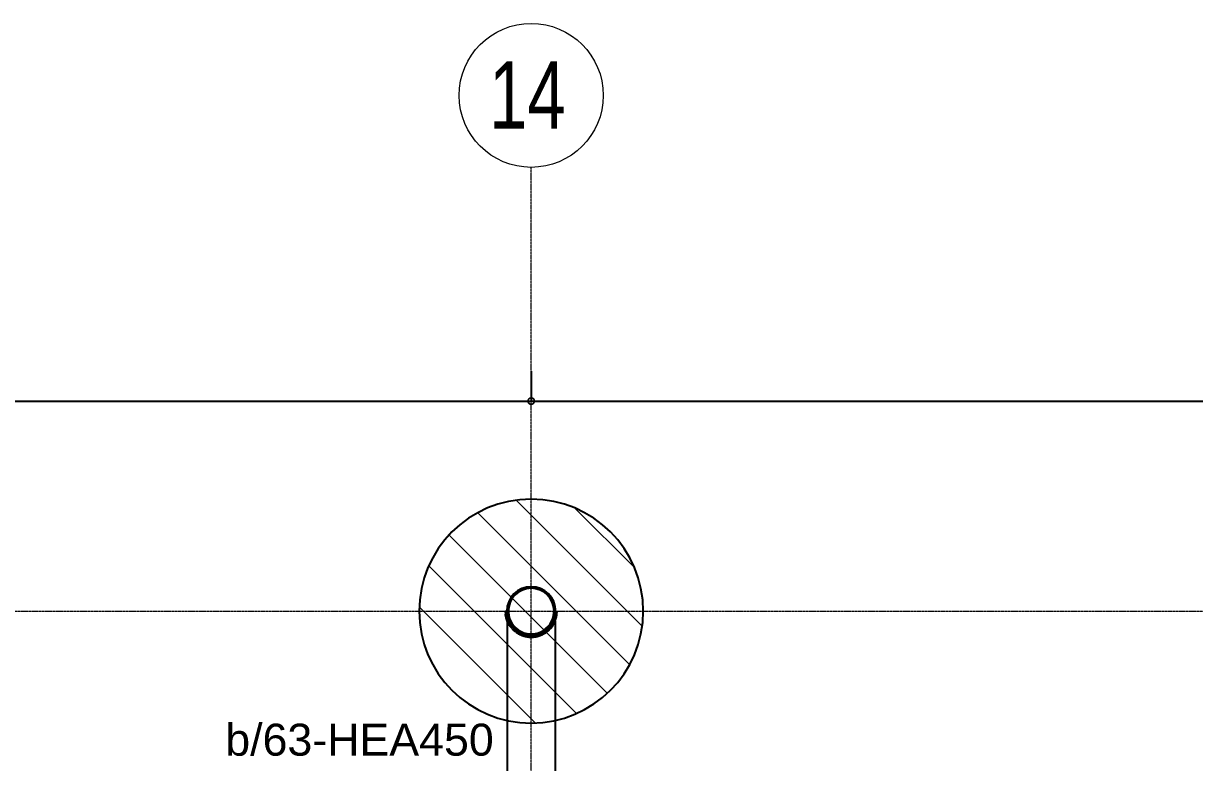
# Model space of a CAD drawing. Header units: millimetres. Extents: x -158 to 97215, y -53820 to 8373.
# Drawn here: x 72561 to 79878, y -26152 to -21530 of the extents above; entities that cross this region are included whole.
import ezdxf
from ezdxf.enums import TextEntityAlignment as Align

# ---------------------------------------------------------------- set-up
doc = ezdxf.new("R2010")
doc.units = ezdxf.units.MM
doc.header["$LTSCALE"] = 0.8
doc.linetypes.add('DXK_LINE_DOT2', pattern=[3.9198, 1.9599, -1.9599])
doc.linetypes.add('Grid Line', pattern=[3.33375, 1.905, -0.47625, 0.47625, -0.47625])
doc.layers.add('COTAS', color=8, linetype='Continuous')
doc.layers.add('VIGAS', color=8, linetype='Continuous')
for name, color, linetype, lineweight in [('E_COLUMNAS', 1, 'Continuous', 18), ('E_COLUMNAS-1', 1, 'Continuous', 25), ('E_EJES', 8, 'Continuous', 9), ('E_EJES-1', 8, 'Grid Line', 9), ('E_TEXTO', 3, 'Continuous', 9)]:
    doc.layers.add(name, color=color, linetype=linetype, lineweight=lineweight)
doc.styles.add('CNI_COTAS', font='romans.shx', dxfattribs={"width": 0.8})
doc.styles.add('Swis721 LtCn BT', font='swisscl.ttf', dxfattribs={"height": 0.42})
doc.styles.add('VERDANA', font='arial.ttf')
doc.dimstyles.new('1.5', dxfattribs={"dimscale": 0, "dimtxt": 30, "dimasz": 80, "dimexe": 4, "dimexo": 4, "dimgap": 15, "dimtad": 1, "dimdec": 0, "dimzin": 4, "dimdsep": 46, "dimtxsty": 'CNI_COTAS', "dimblk": 'DOTSMALL', "dimcen": 0, "dimclrd": 256, "dimclrt": 3, "dimadec": 0, "dimazin": 0, "dimtfac": 1, "dimtdec": 0, "dimtmove": 2, "dimatfit": 0, "dimldrblk": 'DOTSMALL', "dimfxl": 0.05, "dimtolj": 1, "dimtzin": 0, "dimarcsym": 0})

# ---------------------------------------------------------------- blocks, each defined once
blk = doc.blocks.new('Grid - CNI_NOMBRE EJES-372759-_6_00m_N_E_-NIVEL-2 DOC')
at = {"layer": 'E_EJES'}
blk.add_circle((0, 0), 0.003, dxfattribs=at)
blk = doc.blocks.new('_DotSmall')
at = {"color": 0, "linetype": 'ByBlock', "const_width": 0.5}
blk.add_lwpolyline([(-0.0625, 0, 1), (0.0625, 0, 1)], format="xyb", close=True, dxfattribs=at)
blk = doc.blocks.new('*D168')
at = {"layer": 'COTAS', "lineweight": -2, "transparency": 16777216}
blk.add_line((67233.3, -23891.4), (75733.3, -23891.4), dxfattribs=at)
at = {"layer": 'Defpoints', "color": 0, "transparency": 16777216}
for p in [(67233.3, -23891.4), (75733.3, -23891.4), (75733.3, -23891.4)]:
    blk.add_point(p, dxfattribs=at)
at = {"layer": 'COTAS', "lineweight": -2, "transparency": 16777216, "xscale": 80, "yscale": 80, "zscale": 80, "rotation": 180}
blk.add_blockref('_DotSmall', (67233.3, -23891.4), dxfattribs=at)
at = {"layer": 'COTAS', "lineweight": -2, "transparency": 16777216, "xscale": 80, "yscale": 80, "zscale": 80}
blk.add_blockref('_DotSmall', (75733.3, -23891.4), dxfattribs=at)
at = {"layer": 'COTAS', "color": 3, "transparency": 16777216, "insert": (71483.3, -23861.4), "char_height": 30, "attachment_point": 5, "style": 'CNI_COTAS'}
blk.add_mtext('\\A1;8500', dxfattribs=at)
blk = doc.blocks.new('*D178')
at = {"layer": 'COTAS', "color": 0, "lineweight": -2, "transparency": 16777216}
for p, q in [((75733.3, -23704.1), (75733.3, -23895.4)), ((84233.3, -23698.1), (84233.3, -23895.4))]:
    blk.add_line(p, q, dxfattribs=at)
at = {"layer": 'COTAS', "lineweight": -2, "transparency": 16777216}
blk.add_line((75733.3, -23891.4), (84233.3, -23891.4), dxfattribs=at)
at = {"layer": 'Defpoints', "color": 0, "transparency": 16777216}
for p in [(75733.3, -23700.1), (84233.3, -23694.1), (84233.3, -23891.4)]:
    blk.add_point(p, dxfattribs=at)
at = {"layer": 'COTAS', "lineweight": -2, "transparency": 16777216, "xscale": 80, "yscale": 80, "zscale": 80, "rotation": 180}
blk.add_blockref('_DotSmall', (75733.3, -23891.4), dxfattribs=at)
at = {"layer": 'COTAS', "lineweight": -2, "transparency": 16777216, "xscale": 80, "yscale": 80, "zscale": 80}
blk.add_blockref('_DotSmall', (84233.3, -23891.4), dxfattribs=at)
at = {"layer": 'COTAS', "color": 3, "transparency": 16777216, "insert": (79983.3, -23861.4), "char_height": 30, "attachment_point": 5, "style": 'CNI_COTAS'}
blk.add_mtext('\\A1;8500', dxfattribs=at)

msp = doc.modelspace()

# ---------------------------------------------------------------- hatches: boundary and pattern name
at = {"layer": 'E_COLUMNAS'}
h = msp.add_hatch(dxfattribs=at)
h.set_pattern_fill('FP_1', color=256, scale=1000, style=0, pattern_type=2)
h.set_pattern_definition([(135, (90395.35, -191367.15), (-159.09903, -159.09903), [])])
h.paths.add_polyline_path([(75733.3, -25904.7), (75824.6, -25898.7), (75914.4, -25880.9), (76001.1, -25851.5), (76083.3, -25811), (76159.4, -25760.1), (76228.2, -25699.7), (76288.6, -25630.9), (76339.5, -25554.7), (76380, -25472.6), (76409.4, -25385.9), (76427.3, -25296.1), (76433.3, -25204.7), (76427.3, -25113.4), (76409.4, -25023.6), (76380, -24936.9), (76339.5, -24854.7), (76288.6, -24778.6), (76228.2, -24709.8), (76159.4, -24649.4), (76083.3, -24598.5), (76001.1, -24558), (75914.4, -24528.6), (75824.6, -24510.7), (75733.3, -24504.7), (75641.9, -24510.7), (75552.1, -24528.6), (75465.4, -24558), (75383.3, -24598.5), (75307.1, -24649.4), (75238.3, -24709.8), (75177.9, -24778.6), (75127, -24854.7), (75086.5, -24936.9), (75057.1, -25023.6), (75039.2, -25113.4), (75033.3, -25204.7), (75039.2, -25296.1), (75057.1, -25385.9), (75086.5, -25472.6), (75127, -25554.7), (75177.9, -25630.9), (75238.3, -25699.7), (75307.1, -25760.1), (75383.3, -25811), (75465.4, -25851.5), (75552.1, -25880.9), (75645.9, -25899)])

# ---------------------------------------------------------------- linework, layer by layer
at = {"color": 2, "linetype": 'Continuous'}
for points in [[(75882.8, -25175, 1), (75583.7, -25234.5, 1)], [(75873, -25232.5, 1), (75593.5, -25176.9, 1)]]:
    msp.add_lwpolyline(points, format="xyb", close=True, dxfattribs=at)
at = {"color": 1, "linetype": 'DXK_LINE_DOT2'}
msp.add_arc((75733.3, -25204.7), 162.5, 213.75006, 326.25006, dxfattribs=at)
at = {"layer": 'E_COLUMNAS-1'}
for start, end in [(0, 180), (180, 0)]:
    msp.add_arc((75733.3, -25204.7), 700, start, end, dxfattribs=at)
at = {"layer": 'E_EJES-1'}
for p, q in [((75733.3, -52920), (75733.3, -22429.9)), ((2836.9, -25204.7), (96315.4, -25204.7))]:
    msp.add_line(p, q, dxfattribs=at)
at = {"layer": 'VIGAS'}
for p, q in [((75580.9, -25205.8), (75570.9, -25206.7)), ((75570.9, -25206.7), (75572.6, -25223.7)), ((75573, -25227), (75572.6, -25223.7)), ((75575.8, -25242.1), (75573, -25227)), ((75576.9, -25246.5), (75575.8, -25242.1)), ((75582.5, -25222.7), (75580.9, -25205.8)), ((75582.9, -25225.2), (75582.5, -25222.7)), ((75585.6, -25240.3), (75582.9, -25225.2)), ((75586.4, -25243.6), (75585.6, -25240.3)), ((75590.6, -25257.2), (75586.4, -25243.6)), ((75875.9, -25257.2), (75880.1, -25243.6)), ((75880.1, -25243.6), (75880.9, -25240.3)), ((75880.9, -25240.3), (75883.6, -25225.2)), ((75883.6, -25225.2), (75884, -25222.7)), ((75884, -25222.7), (75885.7, -25205.8)), ((75885.7, -25205.8), (75895.6, -25206.7)), ((75889.6, -25246.5), (75890.7, -25242.1)), ((75890.7, -25242.1), (75893.5, -25227)), ((75893.5, -25227), (75893.9, -25223.7)), ((75893.9, -25223.7), (75895.6, -25206.7)), ((75581, -25260.1), (75576.9, -25246.5)), ((75583.3, -25265.9), (75581, -25260.1)), ((75589.7, -25279.3), (75583.3, -25265.9)), ((75583.3, -25266.9), (75583.3, -25888.2)), ((75583.3, -25266.9), (75589, -25277.8)), ((75589, -25277.8), (75598.1, -25295)), ((75591.1, -25281.8), (75589.7, -25279.3)), ((75592.3, -25261.5), (75590.6, -25257.2)), ((75598.4, -25294.6), (75591.1, -25281.8)), ((75598.7, -25274.9), (75592.3, -25261.5)), ((75602.2, -25300), (75598.4, -25294.6)), ((75599.7, -25276.8), (75598.7, -25274.9)), ((75607.1, -25289.6), (75599.7, -25276.8)), ((75611.2, -25311), (75602.2, -25300)), ((75609.9, -25293.7), (75607.1, -25289.6)), ((75618.9, -25304.7), (75609.9, -25293.7)), ((75614, -25314.1), (75611.2, -25311)), ((75614, -25314.1), (75624.9, -25324.8)), ((75621, -25307), (75618.9, -25304.7)), ((75621, -25307), (75631.9, -25317.7)), ((75834.6, -25317.7), (75845.5, -25307)), ((75841.6, -25324.8), (75852.5, -25314.1)), ((75845.5, -25307), (75847.6, -25304.7)), ((75847.6, -25304.7), (75856.6, -25293.7)), ((75852.5, -25314.1), (75855.3, -25311)), ((75855.3, -25311), (75864.3, -25300)), ((75856.6, -25293.7), (75859.4, -25289.6)), ((75859.4, -25289.6), (75866.8, -25276.8)), ((75864.3, -25300), (75868.1, -25294.6)), ((75866.8, -25276.8), (75867.8, -25274.9)), ((75867.8, -25274.9), (75874.2, -25261.5)), ((75868.1, -25294.6), (75875.4, -25281.8)), ((75868.4, -25295), (75877.5, -25277.8)), ((75868.4, -25295), (75876.7, -25279.4)), ((75874.2, -25261.5), (75875.9, -25257.2)), ((75875.4, -25281.8), (75876.8, -25279.3)), ((75876.7, -25279.4), (75883.4, -25266.9)), ((75876.8, -25279.3), (75883.2, -25265.9)), ((75877.5, -25277.8), (75883.3, -25266.9)), ((75883.2, -25265.9), (75885.5, -25260.1)), ((75883.4, -25266.9), (75883.3, -25888.2)), ((75883.3, -25267.2), (75883.3, -25266.9)), ((75883.3, -25266.9), (75883.4, -25266.9)), ((75883.3, -25267.2), (75883.3, -25266.9)), ((75885.5, -25260.1), (75889.6, -25246.5)), ((75624.9, -25324.8), (75627.6, -25327.3)), ((75627.6, -25327.3), (75638.7, -25336.4)), ((75631.9, -25317.7), (75634, -25319.6)), ((75634, -25319.6), (75645, -25328.6)), ((75638.7, -25336.4), (75644.5, -25340.3)), ((75644.5, -25340.3), (75657.2, -25347.5)), ((75645, -25328.6), (75649.4, -25331.6)), ((75649.4, -25331.6), (75662.1, -25338.7)), ((75657.2, -25347.5), (75659.7, -25348.8)), ((75659.7, -25348.8), (75673.3, -25355.2)), ((75662.1, -25338.7), (75664, -25339.7)), ((75664, -25339.7), (75677.6, -25346.1)), ((75673.3, -25355.2), (75678.7, -25357.2)), ((75677.6, -25346.1), (75681.6, -25347.7)), ((75678.7, -25357.2), (75692.4, -25361.4)), ((75681.6, -25347.7), (75695.3, -25351.8)), ((75692.4, -25361.4), (75697.2, -25362.5)), ((75695.3, -25351.8), (75698.9, -25352.7)), ((75697.2, -25362.5), (75712.3, -25365.1)), ((75698.9, -25352.7), (75714, -25355.3)), ((75712.3, -25365.1), (75715.1, -25365.5)), ((75714, -25355.3), (75716.1, -25355.5)), ((75715.1, -25365.5), (75729.3, -25366.9)), ((75716.1, -25355.5), (75730.3, -25356.9)), ((75729.3, -25366.9), (75737.2, -25366.9)), ((75730.3, -25356.9), (75736.2, -25356.9)), ((75736.2, -25356.9), (75750.4, -25355.5)), ((75737.2, -25366.9), (75751.4, -25365.5)), ((75750.4, -25355.5), (75752.5, -25355.3)), ((75751.4, -25365.5), (75754.2, -25365.1)), ((75752.5, -25355.3), (75767.6, -25352.7)), ((75754.2, -25365.1), (75769.3, -25362.5)), ((75767.6, -25352.7), (75771.3, -25351.8)), ((75769.3, -25362.5), (75774.2, -25361.4)), ((75771.3, -25351.8), (75784.9, -25347.7)), ((75774.2, -25361.4), (75787.8, -25357.2)), ((75784.9, -25347.7), (75788.9, -25346.1)), ((75787.8, -25357.2), (75793.2, -25355.2)), ((75788.9, -25346.1), (75802.5, -25339.7)), ((75793.2, -25355.2), (75806.8, -25348.8)), ((75802.5, -25339.7), (75804.5, -25338.7)), ((75804.5, -25338.7), (75817.2, -25331.6)), ((75806.8, -25348.8), (75809.3, -25347.5)), ((75809.3, -25347.5), (75822, -25340.3)), ((75817.2, -25331.6), (75821.5, -25328.6)), ((75821.5, -25328.6), (75832.5, -25319.6)), ((75822, -25340.3), (75827.8, -25336.4)), ((75827.8, -25336.4), (75838.9, -25327.3)), ((75832.5, -25319.6), (75834.6, -25317.7)), ((75838.9, -25327.3), (75841.6, -25324.8)), ((75583.3, -25888.2), (75583.3, -26341.4)), ((75883.3, -25888.2), (75883.3, -26341.4))]:
    msp.add_line(p, q, dxfattribs=at)

# ---------------------------------------------------------------- block references
at = {"layer": 'E_EJES', "xscale": 149999.9999999999, "yscale": 149999.9999999999, "zscale": 149999.9999999999}
msp.add_blockref('Grid - CNI_NOMBRE EJES-372759-_6_00m_N_E_-NIVEL-2 DOC', (75733.3, -21979.9), dxfattribs=at)

# ---------------------------------------------------------------- texts
at = {"layer": 'E_EJES', "insert": (75469.8, -21767.3), "char_height": 420, "width": 625.316, "attachment_point": 1, "style": 'Swis721 LtCn BT'}
msp.add_mtext('14', dxfattribs=at)
at = {"layer": 'E_TEXTO', "style": 'VERDANA'}
msp.add_text('b/63-HEA450', height=200, dxfattribs=at).set_placement((74660.5, -26108.5), align=Align.CENTER)

# ---------------------------------------------------------------- dimensions: what is measured, and where the dimension line sits
at = {"layer": 'COTAS'}
for base, p1, p2, picture, middle in [((84233.3, -23891.4), (75733.3, -23700.1), (84233.3, -23694.1), '*D178', (79983.3, -23861.4)), ((75733.3, -23891.4), (67233.3, -23891.4), (75733.3, -23891.4), '*D168', (71483.3, -23861.4))]:
    dim = msp.add_linear_dim(base=base, p1=p1, p2=p2, dimstyle='1.5', override={"dimscale": 1}, dxfattribs=at)
    dim.commit()
    dim.dimension.update_dxf_attribs({"geometry": picture, "text_midpoint": middle})

doc.saveas('drawing.dxf')
